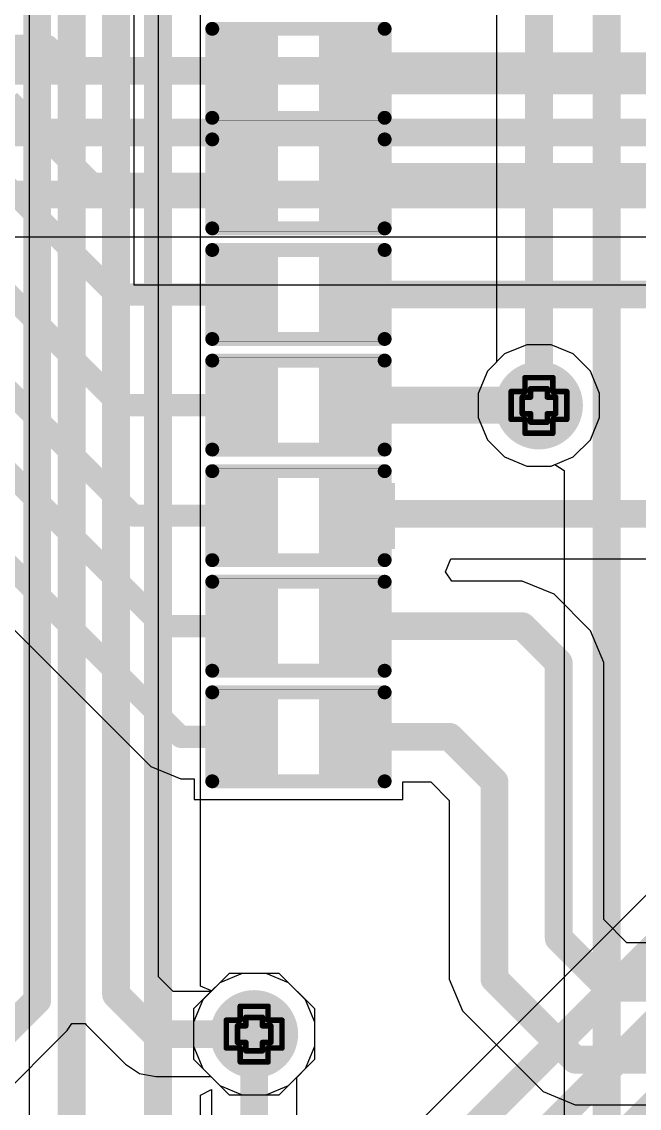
# Model space of a CAD drawing. Header units: inches. Extents: x -4 to 5258, y -4 to 5281.
# Drawn here: x 28.53 to 34.17, y 32.5 to 42.43 of the extents above; entities that cross this region are included whole.
import ezdxf

# ---------------------------------------------------------------- set-up
doc = ezdxf.new("R2010")
doc.units = ezdxf.units.IN
for name, color, linetype in [('Bottom Layer', 5, 'Continuous'), ('Bottom Solder', 6, 'Continuous'), ('Drill Drawing', 1, 'Continuous'), ('Layer 1', 16, 'Continuous'), ('Layer 2', 76, 'Continuous'), ('Top Layer', 1, 'Continuous'), ('Top Overlay', 2, 'Continuous'), ('Top Paste', 8, 'Continuous'), ('Top Solder', 216, 'Continuous'), ('Via Holes', 16, 'Continuous')]:
    doc.layers.add(name, color=color, linetype=linetype)

# ---------------------------------------------------------------- blocks, each defined once
blk = doc.blocks.new('R___0402_112')
at = {"layer": 'Top Layer'}
for points in [[(-0.6985, -0.3175), (-0.6985, 0.3175), (-0.2413, 0.3175), (-0.2413, -0.3175)], [(0.2413, -0.3175), (0.2413, 0.3175), (0.6985, 0.3175), (0.6985, -0.3175)]]:
    blk.add_hatch(color=1, dxfattribs=at).paths.add_polyline_path(points)
at = {"layer": 'Top Paste'}
for points in [[(-0.6985, -0.3175), (-0.6985, 0.3175), (-0.2413, 0.3175), (-0.2413, -0.3175)], [(0.2413, -0.3175), (0.2413, 0.3175), (0.6985, 0.3175), (0.6985, -0.3175)]]:
    blk.add_hatch(color=8, dxfattribs=at).paths.add_polyline_path(points)
at = {"layer": 'Top Solder'}
for points in [[(-0.7535, -0.3725), (-0.7535, 0.3725), (-0.1863, 0.3725), (-0.1863, -0.3725)], [(0.1863, -0.3725), (0.1863, 0.3725), (0.7535, 0.3725), (0.7535, -0.3725)]]:
    blk.add_hatch(color=216, dxfattribs=at).paths.add_polyline_path(points)
at = {"layer": 'Top Overlay'}
for points in [[(-0.7874, -0.4064, 0.127, 0.127, 0), (-0.7874, 0.4064, 0.127, 0.127, 0)], [(-0.7874, 0.4064, 0.127, 0.127, 0), (0.7874, 0.4064, 0.127, 0.127, 0)], [(0.7874, 0.4064, 0.127, 0.127, 0), (0.7874, -0.4064, 0.127, 0.127, 0)], [(-0.7874, -0.4064, 0.127, 0.127, 0), (0.7874, -0.4064, 0.127, 0.127, 0)], [(-0.8128, -0.4318, 0.00323, 0.00323, 0), (0.8128, -0.4318, 0.00323, 0.00323, 0)]]:
    blk.add_lwpolyline(points, format="xyseb", dxfattribs=at)
for points in [[(-0.8191, 0.4064, 0.0635, 0.0635, 1), (-0.7556, 0.4064, 0.0635, 0.0635, 1)], [(-0.8191, 0.4064, 0.0635, 0.0635, 1), (-0.7556, 0.4064, 0.0635, 0.0635, 1)], [(0.7556, 0.4064, 0.0635, 0.0635, 1), (0.8191, 0.4064, 0.0635, 0.0635, 1)], [(0.7556, 0.4064, 0.0635, 0.0635, 1), (0.8191, 0.4064, 0.0635, 0.0635, 1)], [(-0.8191, -0.4064, 0.0635, 0.0635, 1), (-0.7556, -0.4064, 0.0635, 0.0635, 1)], [(-0.8191, -0.4064, 0.0635, 0.0635, 1), (-0.7556, -0.4064, 0.0635, 0.0635, 1)], [(0.7557, -0.4064, 0.0635, 0.0635, 1), (0.8192, -0.4064, 0.0635, 0.0635, 1)], [(0.7557, -0.4064, 0.0635, 0.0635, 1), (0.8192, -0.4064, 0.0635, 0.0635, 1)], [(-0.8136, -0.4318, 0.00161, 0.00161, 1), (-0.812, -0.4318, 0.00161, 0.00161, 1)], [(0.812, -0.4318, 0.00161, 0.00161, 1), (0.8136, -0.4318, 0.00161, 0.00161, 1)]]:
    blk.add_lwpolyline(points, format="xyseb", close=True, dxfattribs=at)
blk = doc.blocks.new('R___0402_113')
at = {"layer": 'Top Layer'}
for points in [[(-0.6985, -0.3175), (-0.6985, 0.3175), (-0.2413, 0.3175), (-0.2413, -0.3175)], [(0.2413, -0.3175), (0.2413, 0.3175), (0.6985, 0.3175), (0.6985, -0.3175)]]:
    blk.add_hatch(color=1, dxfattribs=at).paths.add_polyline_path(points)
at = {"layer": 'Top Paste'}
for points in [[(-0.6985, -0.3175), (-0.6985, 0.3175), (-0.2413, 0.3175), (-0.2413, -0.3175)], [(0.2413, -0.3175), (0.2413, 0.3175), (0.6985, 0.3175), (0.6985, -0.3175)]]:
    blk.add_hatch(color=8, dxfattribs=at).paths.add_polyline_path(points)
at = {"layer": 'Top Solder'}
for points in [[(-0.7535, -0.3725), (-0.7535, 0.3725), (-0.1863, 0.3725), (-0.1863, -0.3725)], [(0.1863, -0.3725), (0.1863, 0.3725), (0.7535, 0.3725), (0.7535, -0.3725)]]:
    blk.add_hatch(color=216, dxfattribs=at).paths.add_polyline_path(points)
at = {"layer": 'Top Overlay'}
for points in [[(-0.7874, -0.4064, 0.127, 0.127, 0), (-0.7874, 0.4064, 0.127, 0.127, 0)], [(-0.7874, 0.4064, 0.127, 0.127, 0), (0.7874, 0.4064, 0.127, 0.127, 0)], [(0.7874, -0.4064, 0.127, 0.127, 0), (0.7874, 0.4064, 0.127, 0.127, 0)], [(-0.7874, -0.4064, 0.127, 0.127, 0), (0.7874, -0.4064, 0.127, 0.127, 0)], [(-0.8128, -0.4318, 0.00323, 0.00323, 0), (0.8128, -0.4318, 0.00323, 0.00323, 0)]]:
    blk.add_lwpolyline(points, format="xyseb", dxfattribs=at)
for points in [[(-0.8191, 0.4064, 0.0635, 0.0635, 1), (-0.7556, 0.4064, 0.0635, 0.0635, 1)], [(-0.8191, 0.4064, 0.0635, 0.0635, 1), (-0.7556, 0.4064, 0.0635, 0.0635, 1)], [(0.7556, 0.4064, 0.0635, 0.0635, 1), (0.8191, 0.4064, 0.0635, 0.0635, 1)], [(0.7556, 0.4064, 0.0635, 0.0635, 1), (0.8191, 0.4064, 0.0635, 0.0635, 1)], [(-0.8192, -0.4064, 0.0635, 0.0635, 1), (-0.7557, -0.4064, 0.0635, 0.0635, 1)], [(-0.8192, -0.4064, 0.0635, 0.0635, 1), (-0.7557, -0.4064, 0.0635, 0.0635, 1)], [(0.7556, -0.4064, 0.0635, 0.0635, 1), (0.8191, -0.4064, 0.0635, 0.0635, 1)], [(0.7556, -0.4064, 0.0635, 0.0635, 1), (0.8191, -0.4064, 0.0635, 0.0635, 1)], [(-0.8136, -0.4318, 0.00161, 0.00161, 1), (-0.812, -0.4318, 0.00161, 0.00161, 1)], [(0.812, -0.4318, 0.00161, 0.00161, 1), (0.8136, -0.4318, 0.00161, 0.00161, 1)]]:
    blk.add_lwpolyline(points, format="xyseb", close=True, dxfattribs=at)
blk = doc.blocks.new('R___0402_114')
at = {"layer": 'Top Layer'}
for points in [[(-0.6985, -0.3175), (-0.6985, 0.3175), (-0.2413, 0.3175), (-0.2413, -0.3175)], [(0.2413, -0.3175), (0.2413, 0.3175), (0.6985, 0.3175), (0.6985, -0.3175)]]:
    blk.add_hatch(color=1, dxfattribs=at).paths.add_polyline_path(points)
at = {"layer": 'Top Paste'}
for points in [[(-0.6985, -0.3175), (-0.6985, 0.3175), (-0.2413, 0.3175), (-0.2413, -0.3175)], [(0.2413, -0.3175), (0.2413, 0.3175), (0.6985, 0.3175), (0.6985, -0.3175)]]:
    blk.add_hatch(color=8, dxfattribs=at).paths.add_polyline_path(points)
at = {"layer": 'Top Solder'}
for points in [[(-0.7535, -0.3725), (-0.7535, 0.3725), (-0.1863, 0.3725), (-0.1863, -0.3725)], [(0.1863, -0.3725), (0.1863, 0.3725), (0.7535, 0.3725), (0.7535, -0.3725)]]:
    blk.add_hatch(color=216, dxfattribs=at).paths.add_polyline_path(points)
at = {"layer": 'Top Overlay'}
for points in [[(-0.7874, 0.4064, 0.127, 0.127, 0), (-0.7874, -0.4064, 0.127, 0.127, 0)], [(-0.7874, 0.4064, 0.127, 0.127, 0), (0.7874, 0.4064, 0.127, 0.127, 0)], [(0.7874, -0.4064, 0.127, 0.127, 0), (0.7874, 0.4064, 0.127, 0.127, 0)], [(-0.7874, -0.4064, 0.127, 0.127, 0), (0.7874, -0.4064, 0.127, 0.127, 0)], [(-0.8128, -0.4318, 0.00323, 0.00323, 0), (0.8128, -0.4318, 0.00323, 0.00323, 0)]]:
    blk.add_lwpolyline(points, format="xyseb", dxfattribs=at)
for points in [[(-0.8192, 0.4064, 0.0635, 0.0635, 1), (-0.7557, 0.4064, 0.0635, 0.0635, 1)], [(-0.8192, 0.4064, 0.0635, 0.0635, 1), (-0.7557, 0.4064, 0.0635, 0.0635, 1)], [(0.7556, 0.4064, 0.0635, 0.0635, 1), (0.8191, 0.4064, 0.0635, 0.0635, 1)], [(0.7556, 0.4064, 0.0635, 0.0635, 1), (0.8191, 0.4064, 0.0635, 0.0635, 1)], [(-0.8191, -0.4064, 0.0635, 0.0635, 1), (-0.7556, -0.4064, 0.0635, 0.0635, 1)], [(-0.8191, -0.4064, 0.0635, 0.0635, 1), (-0.7556, -0.4064, 0.0635, 0.0635, 1)], [(0.7556, -0.4064, 0.0635, 0.0635, 1), (0.8191, -0.4064, 0.0635, 0.0635, 1)], [(0.7556, -0.4064, 0.0635, 0.0635, 1), (0.8191, -0.4064, 0.0635, 0.0635, 1)], [(-0.8136, -0.4318, 0.00161, 0.00161, 1), (-0.812, -0.4318, 0.00161, 0.00161, 1)], [(0.812, -0.4318, 0.00161, 0.00161, 1), (0.8136, -0.4318, 0.00161, 0.00161, 1)]]:
    blk.add_lwpolyline(points, format="xyseb", close=True, dxfattribs=at)
blk = doc.blocks.new('R___0402_122')
at = {"layer": 'Top Layer'}
for points in [[(-0.6985, -0.3175), (-0.6985, 0.3175), (-0.2413, 0.3175), (-0.2413, -0.3175)], [(0.2413, -0.3175), (0.2413, 0.3175), (0.6985, 0.3175), (0.6985, -0.3175)]]:
    blk.add_hatch(color=1, dxfattribs=at).paths.add_polyline_path(points)
at = {"layer": 'Top Paste'}
for points in [[(-0.6985, -0.3175), (-0.6985, 0.3175), (-0.2413, 0.3175), (-0.2413, -0.3175)], [(0.2413, -0.3175), (0.2413, 0.3175), (0.6985, 0.3175), (0.6985, -0.3175)]]:
    blk.add_hatch(color=8, dxfattribs=at).paths.add_polyline_path(points)
at = {"layer": 'Top Solder'}
for points in [[(-0.7535, -0.3725), (-0.7535, 0.3725), (-0.1863, 0.3725), (-0.1863, -0.3725)], [(0.1863, -0.3725), (0.1863, 0.3725), (0.7535, 0.3725), (0.7535, -0.3725)]]:
    blk.add_hatch(color=216, dxfattribs=at).paths.add_polyline_path(points)
at = {"layer": 'Top Overlay'}
for points in [[(-0.7874, 0.4064, 0.127, 0.127, 0), (-0.7874, -0.4064, 0.127, 0.127, 0)], [(0.7874, 0.4064, 0.127, 0.127, 0), (-0.7874, 0.4064, 0.127, 0.127, 0)], [(0.7874, 0.4064, 0.127, 0.127, 0), (0.7874, -0.4064, 0.127, 0.127, 0)], [(0.7874, -0.4064, 0.127, 0.127, 0), (-0.7874, -0.4064, 0.127, 0.127, 0)], [(0.8128, -0.4318, 0.00323, 0.00323, 0), (-0.8128, -0.4318, 0.00323, 0.00323, 0)]]:
    blk.add_lwpolyline(points, format="xyseb", dxfattribs=at)
for points in [[(-0.8191, 0.4064, 0.0635, 0.0635, 1), (-0.7556, 0.4064, 0.0635, 0.0635, 1)], [(-0.8191, 0.4064, 0.0635, 0.0635, 1), (-0.7556, 0.4064, 0.0635, 0.0635, 1)], [(0.7556, 0.4064, 0.0635, 0.0635, 1), (0.8191, 0.4064, 0.0635, 0.0635, 1)], [(0.7556, 0.4064, 0.0635, 0.0635, 1), (0.8191, 0.4064, 0.0635, 0.0635, 1)], [(-0.8191, -0.4064, 0.0635, 0.0635, 1), (-0.7556, -0.4064, 0.0635, 0.0635, 1)], [(-0.8191, -0.4064, 0.0635, 0.0635, 1), (-0.7556, -0.4064, 0.0635, 0.0635, 1)], [(0.7556, -0.4064, 0.0635, 0.0635, 1), (0.8191, -0.4064, 0.0635, 0.0635, 1)], [(0.7556, -0.4064, 0.0635, 0.0635, 1), (0.8191, -0.4064, 0.0635, 0.0635, 1)], [(-0.8136, -0.4318, 0.00161, 0.00161, 1), (-0.812, -0.4318, 0.00161, 0.00161, 1)], [(0.812, -0.4318, 0.00161, 0.00161, 1), (0.8136, -0.4318, 0.00161, 0.00161, 1)]]:
    blk.add_lwpolyline(points, format="xyseb", close=True, dxfattribs=at)
blk = doc.blocks.new('R___0402_124')
at = {"layer": 'Top Layer'}
for points in [[(-0.6985, -0.3175), (-0.6985, 0.3175), (-0.2413, 0.3175), (-0.2413, -0.3175)], [(0.2413, -0.3175), (0.2413, 0.3175), (0.6985, 0.3175), (0.6985, -0.3175)]]:
    blk.add_hatch(color=1, dxfattribs=at).paths.add_polyline_path(points)
at = {"layer": 'Top Paste'}
for points in [[(-0.6985, -0.3175), (-0.6985, 0.3175), (-0.2413, 0.3175), (-0.2413, -0.3175)], [(0.2413, -0.3175), (0.2413, 0.3175), (0.6985, 0.3175), (0.6985, -0.3175)]]:
    blk.add_hatch(color=8, dxfattribs=at).paths.add_polyline_path(points)
at = {"layer": 'Top Solder'}
for points in [[(-0.7535, -0.3725), (-0.7535, 0.3725), (-0.1863, 0.3725), (-0.1863, -0.3725)], [(0.1863, -0.3725), (0.1863, 0.3725), (0.7535, 0.3725), (0.7535, -0.3725)]]:
    blk.add_hatch(color=216, dxfattribs=at).paths.add_polyline_path(points)
at = {"layer": 'Top Overlay'}
for points in [[(0.7874, 0.4064, 0.127, 0.127, 0), (-0.7874, 0.4064, 0.127, 0.127, 0)], [(-0.7874, 0.4064, 0.127, 0.127, 0), (-0.7874, -0.4064, 0.127, 0.127, 0)], [(0.7874, 0.4064, 0.127, 0.127, 0), (0.7874, -0.4064, 0.127, 0.127, 0)], [(0.7874, -0.4064, 0.127, 0.127, 0), (-0.7874, -0.4064, 0.127, 0.127, 0)], [(0.8128, -0.4318, 0.00323, 0.00323, 0), (-0.8128, -0.4318, 0.00323, 0.00323, 0)]]:
    blk.add_lwpolyline(points, format="xyseb", dxfattribs=at)
for points in [[(-0.8191, 0.4064, 0.0635, 0.0635, 1), (-0.7556, 0.4064, 0.0635, 0.0635, 1)], [(-0.8191, 0.4064, 0.0635, 0.0635, 1), (-0.7556, 0.4064, 0.0635, 0.0635, 1)], [(0.7556, 0.4064, 0.0635, 0.0635, 1), (0.8191, 0.4064, 0.0635, 0.0635, 1)], [(0.7556, 0.4064, 0.0635, 0.0635, 1), (0.8191, 0.4064, 0.0635, 0.0635, 1)], [(-0.8191, -0.4064, 0.0635, 0.0635, 1), (-0.7556, -0.4064, 0.0635, 0.0635, 1)], [(-0.8191, -0.4064, 0.0635, 0.0635, 1), (-0.7556, -0.4064, 0.0635, 0.0635, 1)], [(0.7556, -0.4064, 0.0635, 0.0635, 1), (0.8191, -0.4064, 0.0635, 0.0635, 1)], [(0.7556, -0.4064, 0.0635, 0.0635, 1), (0.8191, -0.4064, 0.0635, 0.0635, 1)], [(-0.8136, -0.4318, 0.00161, 0.00161, 1), (-0.812, -0.4318, 0.00161, 0.00161, 1)], [(0.812, -0.4318, 0.00161, 0.00161, 1), (0.8136, -0.4318, 0.00161, 0.00161, 1)]]:
    blk.add_lwpolyline(points, format="xyseb", close=True, dxfattribs=at)
blk = doc.blocks.new('R___0402_126')
at = {"layer": 'Top Layer'}
for points in [[(-0.6985, -0.3175), (-0.6985, 0.3175), (-0.2413, 0.3175), (-0.2413, -0.3175)], [(0.2413, -0.3175), (0.2413, 0.3175), (0.6985, 0.3175), (0.6985, -0.3175)]]:
    blk.add_hatch(color=1, dxfattribs=at).paths.add_polyline_path(points)
at = {"layer": 'Top Paste'}
for points in [[(-0.6985, -0.3175), (-0.6985, 0.3175), (-0.2413, 0.3175), (-0.2413, -0.3175)], [(0.2413, -0.3175), (0.2413, 0.3175), (0.6985, 0.3175), (0.6985, -0.3175)]]:
    blk.add_hatch(color=8, dxfattribs=at).paths.add_polyline_path(points)
at = {"layer": 'Top Solder'}
for points in [[(-0.7535, -0.3725), (-0.7535, 0.3725), (-0.1863, 0.3725), (-0.1863, -0.3725)], [(0.1863, -0.3725), (0.1863, 0.3725), (0.7535, 0.3725), (0.7535, -0.3725)]]:
    blk.add_hatch(color=216, dxfattribs=at).paths.add_polyline_path(points)
at = {"layer": 'Top Overlay'}
for points in [[(-0.7874, 0.4064, 0.127, 0.127, 0), (-0.7874, -0.4064, 0.127, 0.127, 0)], [(0.7874, 0.4064, 0.127, 0.127, 0), (-0.7874, 0.4064, 0.127, 0.127, 0)], [(0.7874, 0.4064, 0.127, 0.127, 0), (0.7874, -0.4064, 0.127, 0.127, 0)], [(0.7874, -0.4064, 0.127, 0.127, 0), (-0.7874, -0.4064, 0.127, 0.127, 0)], [(0.8128, -0.4318, 0.00323, 0.00323, 0), (-0.8128, -0.4318, 0.00323, 0.00323, 0)]]:
    blk.add_lwpolyline(points, format="xyseb", dxfattribs=at)
for points in [[(-0.8191, 0.4064, 0.0635, 0.0635, 1), (-0.7556, 0.4064, 0.0635, 0.0635, 1)], [(-0.8191, 0.4064, 0.0635, 0.0635, 1), (-0.7556, 0.4064, 0.0635, 0.0635, 1)], [(0.7556, 0.4064, 0.0635, 0.0635, 1), (0.8191, 0.4064, 0.0635, 0.0635, 1)], [(0.7556, 0.4064, 0.0635, 0.0635, 1), (0.8191, 0.4064, 0.0635, 0.0635, 1)], [(-0.8191, -0.4064, 0.0635, 0.0635, 1), (-0.7556, -0.4064, 0.0635, 0.0635, 1)], [(-0.8191, -0.4064, 0.0635, 0.0635, 1), (-0.7556, -0.4064, 0.0635, 0.0635, 1)], [(0.7556, -0.4064, 0.0635, 0.0635, 1), (0.8191, -0.4064, 0.0635, 0.0635, 1)], [(0.7556, -0.4064, 0.0635, 0.0635, 1), (0.8191, -0.4064, 0.0635, 0.0635, 1)], [(-0.8136, -0.4318, 0.00161, 0.00161, 1), (-0.812, -0.4318, 0.00161, 0.00161, 1)], [(0.812, -0.4318, 0.00161, 0.00161, 1), (0.8136, -0.4318, 0.00161, 0.00161, 1)]]:
    blk.add_lwpolyline(points, format="xyseb", close=True, dxfattribs=at)
blk = doc.blocks.new('R___0402_128')
at = {"layer": 'Top Layer'}
for points in [[(-0.6985, -0.3175), (-0.6985, 0.3175), (-0.2413, 0.3175), (-0.2413, -0.3175)], [(0.2413, -0.3175), (0.2413, 0.3175), (0.6985, 0.3175), (0.6985, -0.3175)]]:
    blk.add_hatch(color=1, dxfattribs=at).paths.add_polyline_path(points)
at = {"layer": 'Top Paste'}
for points in [[(-0.6985, -0.3175), (-0.6985, 0.3175), (-0.2413, 0.3175), (-0.2413, -0.3175)], [(0.2413, -0.3175), (0.2413, 0.3175), (0.6985, 0.3175), (0.6985, -0.3175)]]:
    blk.add_hatch(color=8, dxfattribs=at).paths.add_polyline_path(points)
at = {"layer": 'Top Solder'}
for points in [[(-0.7535, -0.3725), (-0.7535, 0.3725), (-0.1863, 0.3725), (-0.1863, -0.3725)], [(0.1863, -0.3725), (0.1863, 0.3725), (0.7535, 0.3725), (0.7535, -0.3725)]]:
    blk.add_hatch(color=216, dxfattribs=at).paths.add_polyline_path(points)
at = {"layer": 'Top Overlay'}
for points in [[(-0.7874, 0.4064, 0.127, 0.127, 0), (-0.7874, -0.4064, 0.127, 0.127, 0)], [(0.7874, 0.4064, 0.127, 0.127, 0), (-0.7874, 0.4064, 0.127, 0.127, 0)], [(0.7874, 0.4064, 0.127, 0.127, 0), (0.7874, -0.4064, 0.127, 0.127, 0)], [(0.7874, -0.4064, 0.127, 0.127, 0), (-0.7874, -0.4064, 0.127, 0.127, 0)], [(0.8128, -0.4318, 0.00323, 0.00323, 0), (-0.8128, -0.4318, 0.00323, 0.00323, 0)]]:
    blk.add_lwpolyline(points, format="xyseb", dxfattribs=at)
for points in [[(-0.8191, 0.4064, 0.0635, 0.0635, 1), (-0.7556, 0.4064, 0.0635, 0.0635, 1)], [(-0.8191, 0.4064, 0.0635, 0.0635, 1), (-0.7556, 0.4064, 0.0635, 0.0635, 1)], [(0.7556, 0.4064, 0.0635, 0.0635, 1), (0.8191, 0.4064, 0.0635, 0.0635, 1)], [(0.7556, 0.4064, 0.0635, 0.0635, 1), (0.8191, 0.4064, 0.0635, 0.0635, 1)], [(-0.8191, -0.4064, 0.0635, 0.0635, 1), (-0.7556, -0.4064, 0.0635, 0.0635, 1)], [(-0.8191, -0.4064, 0.0635, 0.0635, 1), (-0.7556, -0.4064, 0.0635, 0.0635, 1)], [(0.7556, -0.4064, 0.0635, 0.0635, 1), (0.8191, -0.4064, 0.0635, 0.0635, 1)], [(0.7556, -0.4064, 0.0635, 0.0635, 1), (0.8191, -0.4064, 0.0635, 0.0635, 1)], [(-0.8136, -0.4318, 0.00161, 0.00161, 1), (-0.812, -0.4318, 0.00161, 0.00161, 1)], [(0.812, -0.4318, 0.00161, 0.00161, 1), (0.8136, -0.4318, 0.00161, 0.00161, 1)]]:
    blk.add_lwpolyline(points, format="xyseb", close=True, dxfattribs=at)

msp = doc.modelspace()

# ---------------------------------------------------------------- hatches: boundary and pattern name
at = {"layer": 'Bottom Layer'}
h = msp.add_hatch(color=5, dxfattribs=at)
edge = h.paths.add_edge_path()
edge.add_arc((33.257, 38.9222), 0.3, 0, 360)
h = msp.add_hatch(color=5, dxfattribs=at)
edge = h.paths.add_edge_path()
edge.add_arc((30.6559, 33.1804), 0.3, 0, 360)
at = {"layer": 'Bottom Solder'}
h = msp.add_hatch(color=6, dxfattribs=at)
edge = h.paths.add_edge_path()
edge.add_arc((33.257, 38.9222), 0.4016, 0, 360)
h = msp.add_hatch(color=6, dxfattribs=at)
edge = h.paths.add_edge_path()
edge.add_arc((30.6559, 33.1804), 0.4016, 0, 360)
at = {"layer": 'Layer 1'}
h = msp.add_hatch(color=16, dxfattribs=at)
edge = h.paths.add_edge_path()
edge.add_arc((33.257, 38.9222), 0.3, 0, 360)
h = msp.add_hatch(color=16, dxfattribs=at)
edge = h.paths.add_edge_path()
edge.add_arc((30.6559, 33.1804), 0.3, 0, 360)
at = {"layer": 'Layer 2'}
h = msp.add_hatch(color=76, dxfattribs=at)
edge = h.paths.add_edge_path()
edge.add_arc((33.257, 38.9222), 0.3, 0, 360)
h = msp.add_hatch(color=76, dxfattribs=at)
edge = h.paths.add_edge_path()
edge.add_arc((30.6559, 33.1804), 0.3, 0, 360)
at = {"layer": 'Top Layer'}
h = msp.add_hatch(color=1, dxfattribs=at)
edge = h.paths.add_edge_path()
edge.add_arc((33.257, 38.9222), 0.3, 0, 360)
msp.add_hatch(color=1, dxfattribs=at).paths.add_polyline_path([(31.4168, 38.213), (31.4168, 37.6109), (31.9416, 37.6109), (31.9416, 38.213)])
h = msp.add_hatch(color=1, dxfattribs=at)
edge = h.paths.add_edge_path()
edge.add_arc((30.6559, 33.1804), 0.3, 0, 360)
at = {"layer": 'Top Solder'}
h = msp.add_hatch(color=216, dxfattribs=at)
edge = h.paths.add_edge_path()
edge.add_arc((33.257, 38.9222), 0.4016, 0, 360)
h = msp.add_hatch(color=216, dxfattribs=at)
edge = h.paths.add_edge_path()
edge.add_arc((30.6559, 33.1804), 0.4016, 0, 360)
at = {"layer": 'Via Holes'}
h = msp.add_hatch(color=7, dxfattribs=at)
edge = h.paths.add_edge_path()
edge.add_arc((33.257, 38.9222), 0.15, 0, 360)
h = msp.add_hatch(color=7, dxfattribs=at)
edge = h.paths.add_edge_path()
edge.add_arc((30.6559, 33.1804), 0.15, 0, 360)

# ---------------------------------------------------------------- linework, layer by layer
at = {"layer": 'Bottom Layer'}
for p, q in [((28.6013, 45.3357), (28.6013, 23.9119)), ((30.1656, 33.6173), (30.1656, 44.3185)), ((32.8685, 43.4211), (32.8685, 39.3172)), ((32.8685, 39.3172), (32.7873, 39.236)), ((32.7873, 39.236), (32.703, 39.0324)), ((32.703, 39.0324), (32.703, 38.812)), ((32.703, 38.812), (32.7873, 38.6084)), ((32.7873, 38.6084), (32.9432, 38.4526)), ((32.9432, 38.4526), (33.1468, 38.3682)), ((33.1468, 38.3682), (33.3672, 38.3682)), ((33.3672, 38.3682), (33.4033, 38.3832)), ((33.4033, 38.3832), (33.4877, 38.3267)), ((33.4877, 38.3267), (33.4877, 26.7099)), ((30.3421, 33.6501), (30.2672, 33.5753)), ((30.5457, 33.7344), (30.3421, 33.6501)), ((30.7661, 33.7344), (30.5457, 33.7344)), ((30.9697, 33.6501), (30.7661, 33.7344)), ((31.1256, 33.4943), (30.9697, 33.6501)), ((30.2672, 33.5753), (30.1656, 33.6173)), ((31.2099, 33.2906), (31.1256, 33.4943)), ((31.2099, 33.0703), (31.2099, 33.2906)), ((31.1256, 32.8666), (31.2099, 33.0703)), ((31.0444, 32.7854), (31.1256, 32.8666)), ((31.0444, 26.2538), (31.0444, 32.7854)), ((30.1656, 32.6216), (30.2672, 32.6759)), ((30.2672, 32.6759), (30.2674, 32.6757)), ((30.2674, 32.6757), (30.2674, 26.0929)), ((30.1656, 22.7865), (30.1656, 32.6216))]:
    msp.add_line(p, q, dxfattribs=at)
for points in [[(33.8762, 26.7099, 0.254, 0.254, 0), (33.8762, 50.7668, 0.254, 0.254, 0)], [(33.257, 38.9222, 0.254, 0.254, 0), (33.257, 50.4461, 0.254, 0.254, 0)], [(28.9898, 23.751, 0.254, 0.254, 0), (28.9898, 45.3357, 0.254, 0.254, 0)], [(29.7772, 22.7865, 0.254, 0.254, 0), (29.7772, 44.4794, 0.254, 0.254, 0)], [(30.6559, 26.0929, 0.254, 0.254, 0), (30.6559, 33.1804, 0.254, 0.254, 0)]]:
    msp.add_lwpolyline(points, format="xyseb", dxfattribs=at)
for points in [[(33.1935, 38.9222, 0.127, 0.127, 1), (33.3205, 38.9222, 0.127, 0.127, 1)], [(30.5924, 33.1804, 0.127, 0.127, 1), (30.7194, 33.1804, 0.127, 0.127, 1)]]:
    msp.add_lwpolyline(points, format="xyseb", close=True, dxfattribs=at)
at = {"layer": 'Drill Drawing'}
for points in [[(33.13, 39.0492, 0.0508, 0.0508, 0), (33.13, 39.1762, 0.0508, 0.0508, 0)], [(33.13, 39.1762, 0.0508, 0.0508, 0), (33.384, 39.1762, 0.0508, 0.0508, 0)], [(33.384, 39.0492, 0.0508, 0.0508, 0), (33.384, 39.1762, 0.0508, 0.0508, 0)], [(33.1808, 38.9984, 0.0508, 0.0508, 0), (33.1808, 39.0746, 0.0508, 0.0508, 0)], [(33.1808, 39.0746, 0.0508, 0.0508, 0), (33.3332, 39.0746, 0.0508, 0.0508, 0)], [(33.3332, 38.9984, 0.0508, 0.0508, 0), (33.3332, 39.0746, 0.0508, 0.0508, 0)], [(33.003, 38.7952, 0.0508, 0.0508, 0), (33.003, 39.0492, 0.0508, 0.0508, 0)], [(33.003, 39.0492, 0.0508, 0.0508, 0), (33.13, 39.0492, 0.0508, 0.0508, 0)], [(33.1046, 38.846, 0.0508, 0.0508, 0), (33.1046, 38.9984, 0.0508, 0.0508, 0)], [(33.1046, 38.9984, 0.0508, 0.0508, 0), (33.1808, 38.9984, 0.0508, 0.0508, 0)], [(33.3332, 38.9984, 0.0508, 0.0508, 0), (33.4094, 38.9984, 0.0508, 0.0508, 0)], [(33.384, 39.0492, 0.0508, 0.0508, 0), (33.511, 39.0492, 0.0508, 0.0508, 0)], [(33.4094, 38.846, 0.0508, 0.0508, 0), (33.4094, 38.9984, 0.0508, 0.0508, 0)], [(33.511, 38.7952, 0.0508, 0.0508, 0), (33.511, 39.0492, 0.0508, 0.0508, 0)], [(33.003, 38.7952, 0.0508, 0.0508, 0), (33.13, 38.7952, 0.0508, 0.0508, 0)], [(33.1046, 38.846, 0.0508, 0.0508, 0), (33.1808, 38.846, 0.0508, 0.0508, 0)], [(33.13, 38.6682, 0.0508, 0.0508, 0), (33.13, 38.7952, 0.0508, 0.0508, 0)], [(33.1808, 38.7698, 0.0508, 0.0508, 0), (33.1808, 38.846, 0.0508, 0.0508, 0)], [(33.3332, 38.846, 0.0508, 0.0508, 0), (33.4094, 38.846, 0.0508, 0.0508, 0)], [(33.3332, 38.7698, 0.0508, 0.0508, 0), (33.3332, 38.846, 0.0508, 0.0508, 0)], [(33.384, 38.7952, 0.0508, 0.0508, 0), (33.511, 38.7952, 0.0508, 0.0508, 0)], [(33.384, 38.6682, 0.0508, 0.0508, 0), (33.384, 38.7952, 0.0508, 0.0508, 0)], [(33.1808, 38.7698, 0.0508, 0.0508, 0), (33.3332, 38.7698, 0.0508, 0.0508, 0)], [(33.13, 38.6682, 0.0508, 0.0508, 0), (33.384, 38.6682, 0.0508, 0.0508, 0)], [(30.5289, 33.3074, 0.0508, 0.0508, 0), (30.5289, 33.4344, 0.0508, 0.0508, 0)], [(30.5289, 33.4344, 0.0508, 0.0508, 0), (30.7829, 33.4344, 0.0508, 0.0508, 0)], [(30.7829, 33.3074, 0.0508, 0.0508, 0), (30.7829, 33.4344, 0.0508, 0.0508, 0)], [(30.5797, 33.2566, 0.0508, 0.0508, 0), (30.5797, 33.3328, 0.0508, 0.0508, 0)], [(30.5797, 33.3328, 0.0508, 0.0508, 0), (30.7321, 33.3328, 0.0508, 0.0508, 0)], [(30.7321, 33.2566, 0.0508, 0.0508, 0), (30.7321, 33.3328, 0.0508, 0.0508, 0)], [(30.4019, 33.0534, 0.0508, 0.0508, 0), (30.4019, 33.3074, 0.0508, 0.0508, 0)], [(30.4019, 33.3074, 0.0508, 0.0508, 0), (30.5289, 33.3074, 0.0508, 0.0508, 0)], [(30.5035, 33.1042, 0.0508, 0.0508, 0), (30.5035, 33.2566, 0.0508, 0.0508, 0)], [(30.5035, 33.2566, 0.0508, 0.0508, 0), (30.5797, 33.2566, 0.0508, 0.0508, 0)], [(30.7321, 33.2566, 0.0508, 0.0508, 0), (30.8083, 33.2566, 0.0508, 0.0508, 0)], [(30.7829, 33.3074, 0.0508, 0.0508, 0), (30.9099, 33.3074, 0.0508, 0.0508, 0)], [(30.8083, 33.1042, 0.0508, 0.0508, 0), (30.8083, 33.2566, 0.0508, 0.0508, 0)], [(30.9099, 33.0534, 0.0508, 0.0508, 0), (30.9099, 33.3074, 0.0508, 0.0508, 0)], [(30.4019, 33.0534, 0.0508, 0.0508, 0), (30.5289, 33.0534, 0.0508, 0.0508, 0)], [(30.5035, 33.1042, 0.0508, 0.0508, 0), (30.5797, 33.1042, 0.0508, 0.0508, 0)], [(30.5289, 32.9264, 0.0508, 0.0508, 0), (30.5289, 33.0534, 0.0508, 0.0508, 0)], [(30.5797, 33.028, 0.0508, 0.0508, 0), (30.5797, 33.1042, 0.0508, 0.0508, 0)], [(30.5797, 33.028, 0.0508, 0.0508, 0), (30.7321, 33.028, 0.0508, 0.0508, 0)], [(30.7321, 33.1042, 0.0508, 0.0508, 0), (30.8083, 33.1042, 0.0508, 0.0508, 0)], [(30.7321, 33.028, 0.0508, 0.0508, 0), (30.7321, 33.1042, 0.0508, 0.0508, 0)], [(30.7829, 33.0534, 0.0508, 0.0508, 0), (30.9099, 33.0534, 0.0508, 0.0508, 0)], [(30.7829, 32.9264, 0.0508, 0.0508, 0), (30.7829, 33.0534, 0.0508, 0.0508, 0)], [(30.5289, 32.9264, 0.0508, 0.0508, 0), (30.7829, 32.9264, 0.0508, 0.0508, 0)]]:
    msp.add_lwpolyline(points, format="xyseb", dxfattribs=at)
for points in [[(33.1173, 39.1762, 0.0254, 0.0254, 1), (33.1427, 39.1762, 0.0254, 0.0254, 1)], [(33.1173, 39.1762, 0.0254, 0.0254, 1), (33.1427, 39.1762, 0.0254, 0.0254, 1)], [(33.3713, 39.1762, 0.0254, 0.0254, 1), (33.3967, 39.1762, 0.0254, 0.0254, 1)], [(33.3713, 39.1762, 0.0254, 0.0254, 1), (33.3967, 39.1762, 0.0254, 0.0254, 1)], [(33.1681, 39.0746, 0.0254, 0.0254, 1), (33.1935, 39.0746, 0.0254, 0.0254, 1)], [(33.1681, 39.0746, 0.0254, 0.0254, 1), (33.1935, 39.0746, 0.0254, 0.0254, 1)], [(33.3205, 39.0746, 0.0254, 0.0254, 1), (33.3459, 39.0746, 0.0254, 0.0254, 1)], [(33.3205, 39.0746, 0.0254, 0.0254, 1), (33.3459, 39.0746, 0.0254, 0.0254, 1)], [(32.9903, 39.0492, 0.0254, 0.0254, 1), (33.0157, 39.0492, 0.0254, 0.0254, 1)], [(32.9903, 39.0492, 0.0254, 0.0254, 1), (33.0157, 39.0492, 0.0254, 0.0254, 1)], [(33.0919, 38.9984, 0.0254, 0.0254, 1), (33.1173, 38.9984, 0.0254, 0.0254, 1)], [(33.0919, 38.9984, 0.0254, 0.0254, 1), (33.1173, 38.9984, 0.0254, 0.0254, 1)], [(33.1173, 39.0492, 0.0254, 0.0254, 1), (33.1427, 39.0492, 0.0254, 0.0254, 1)], [(33.1173, 39.0492, 0.0254, 0.0254, 1), (33.1427, 39.0492, 0.0254, 0.0254, 1)], [(33.1681, 38.9984, 0.0254, 0.0254, 1), (33.1935, 38.9984, 0.0254, 0.0254, 1)], [(33.1681, 38.9984, 0.0254, 0.0254, 1), (33.1935, 38.9984, 0.0254, 0.0254, 1)], [(33.3205, 38.9984, 0.0254, 0.0254, 1), (33.3459, 38.9984, 0.0254, 0.0254, 1)], [(33.3205, 38.9984, 0.0254, 0.0254, 1), (33.3459, 38.9984, 0.0254, 0.0254, 1)], [(33.3713, 39.0492, 0.0254, 0.0254, 1), (33.3967, 39.0492, 0.0254, 0.0254, 1)], [(33.3713, 39.0492, 0.0254, 0.0254, 1), (33.3967, 39.0492, 0.0254, 0.0254, 1)], [(33.3967, 38.9984, 0.0254, 0.0254, 1), (33.4221, 38.9984, 0.0254, 0.0254, 1)], [(33.3967, 38.9984, 0.0254, 0.0254, 1), (33.4221, 38.9984, 0.0254, 0.0254, 1)], [(33.4983, 39.0492, 0.0254, 0.0254, 1), (33.5237, 39.0492, 0.0254, 0.0254, 1)], [(33.4983, 39.0492, 0.0254, 0.0254, 1), (33.5237, 39.0492, 0.0254, 0.0254, 1)], [(32.9903, 38.7952, 0.0254, 0.0254, 1), (33.0157, 38.7952, 0.0254, 0.0254, 1)], [(32.9903, 38.7952, 0.0254, 0.0254, 1), (33.0157, 38.7952, 0.0254, 0.0254, 1)], [(33.0919, 38.846, 0.0254, 0.0254, 1), (33.1173, 38.846, 0.0254, 0.0254, 1)], [(33.0919, 38.846, 0.0254, 0.0254, 1), (33.1173, 38.846, 0.0254, 0.0254, 1)], [(33.1173, 38.7952, 0.0254, 0.0254, 1), (33.1427, 38.7952, 0.0254, 0.0254, 1)], [(33.1173, 38.7952, 0.0254, 0.0254, 1), (33.1427, 38.7952, 0.0254, 0.0254, 1)], [(33.1681, 38.846, 0.0254, 0.0254, 1), (33.1935, 38.846, 0.0254, 0.0254, 1)], [(33.1681, 38.846, 0.0254, 0.0254, 1), (33.1935, 38.846, 0.0254, 0.0254, 1)], [(33.3205, 38.846, 0.0254, 0.0254, 1), (33.3459, 38.846, 0.0254, 0.0254, 1)], [(33.3205, 38.846, 0.0254, 0.0254, 1), (33.3459, 38.846, 0.0254, 0.0254, 1)], [(33.3713, 38.7952, 0.0254, 0.0254, 1), (33.3967, 38.7952, 0.0254, 0.0254, 1)], [(33.3713, 38.7952, 0.0254, 0.0254, 1), (33.3967, 38.7952, 0.0254, 0.0254, 1)], [(33.3967, 38.846, 0.0254, 0.0254, 1), (33.4221, 38.846, 0.0254, 0.0254, 1)], [(33.3967, 38.846, 0.0254, 0.0254, 1), (33.4221, 38.846, 0.0254, 0.0254, 1)], [(33.4983, 38.7952, 0.0254, 0.0254, 1), (33.5237, 38.7952, 0.0254, 0.0254, 1)], [(33.4983, 38.7952, 0.0254, 0.0254, 1), (33.5237, 38.7952, 0.0254, 0.0254, 1)], [(33.1681, 38.7698, 0.0254, 0.0254, 1), (33.1935, 38.7698, 0.0254, 0.0254, 1)], [(33.1681, 38.7698, 0.0254, 0.0254, 1), (33.1935, 38.7698, 0.0254, 0.0254, 1)], [(33.3205, 38.7698, 0.0254, 0.0254, 1), (33.3459, 38.7698, 0.0254, 0.0254, 1)], [(33.3205, 38.7698, 0.0254, 0.0254, 1), (33.3459, 38.7698, 0.0254, 0.0254, 1)], [(33.1173, 38.6682, 0.0254, 0.0254, 1), (33.1427, 38.6682, 0.0254, 0.0254, 1)], [(33.1173, 38.6682, 0.0254, 0.0254, 1), (33.1427, 38.6682, 0.0254, 0.0254, 1)], [(33.3713, 38.6682, 0.0254, 0.0254, 1), (33.3967, 38.6682, 0.0254, 0.0254, 1)], [(33.3713, 38.6682, 0.0254, 0.0254, 1), (33.3967, 38.6682, 0.0254, 0.0254, 1)], [(30.5162, 33.4344, 0.0254, 0.0254, 1), (30.5416, 33.4344, 0.0254, 0.0254, 1)], [(30.5162, 33.4344, 0.0254, 0.0254, 1), (30.5416, 33.4344, 0.0254, 0.0254, 1)], [(30.7702, 33.4344, 0.0254, 0.0254, 1), (30.7956, 33.4344, 0.0254, 0.0254, 1)], [(30.7702, 33.4344, 0.0254, 0.0254, 1), (30.7956, 33.4344, 0.0254, 0.0254, 1)], [(30.567, 33.3328, 0.0254, 0.0254, 1), (30.5924, 33.3328, 0.0254, 0.0254, 1)], [(30.567, 33.3328, 0.0254, 0.0254, 1), (30.5924, 33.3328, 0.0254, 0.0254, 1)], [(30.7194, 33.3328, 0.0254, 0.0254, 1), (30.7448, 33.3328, 0.0254, 0.0254, 1)], [(30.7194, 33.3328, 0.0254, 0.0254, 1), (30.7448, 33.3328, 0.0254, 0.0254, 1)], [(30.3892, 33.3074, 0.0254, 0.0254, 1), (30.4146, 33.3074, 0.0254, 0.0254, 1)], [(30.3892, 33.3074, 0.0254, 0.0254, 1), (30.4146, 33.3074, 0.0254, 0.0254, 1)], [(30.4908, 33.2566, 0.0254, 0.0254, 1), (30.5162, 33.2566, 0.0254, 0.0254, 1)], [(30.4908, 33.2566, 0.0254, 0.0254, 1), (30.5162, 33.2566, 0.0254, 0.0254, 1)], [(30.5162, 33.3074, 0.0254, 0.0254, 1), (30.5416, 33.3074, 0.0254, 0.0254, 1)], [(30.5162, 33.3074, 0.0254, 0.0254, 1), (30.5416, 33.3074, 0.0254, 0.0254, 1)], [(30.567, 33.2566, 0.0254, 0.0254, 1), (30.5924, 33.2566, 0.0254, 0.0254, 1)], [(30.567, 33.2566, 0.0254, 0.0254, 1), (30.5924, 33.2566, 0.0254, 0.0254, 1)], [(30.7194, 33.2566, 0.0254, 0.0254, 1), (30.7448, 33.2566, 0.0254, 0.0254, 1)], [(30.7194, 33.2566, 0.0254, 0.0254, 1), (30.7448, 33.2566, 0.0254, 0.0254, 1)], [(30.7702, 33.3074, 0.0254, 0.0254, 1), (30.7956, 33.3074, 0.0254, 0.0254, 1)], [(30.7702, 33.3074, 0.0254, 0.0254, 1), (30.7956, 33.3074, 0.0254, 0.0254, 1)], [(30.7956, 33.2566, 0.0254, 0.0254, 1), (30.821, 33.2566, 0.0254, 0.0254, 1)], [(30.7956, 33.2566, 0.0254, 0.0254, 1), (30.821, 33.2566, 0.0254, 0.0254, 1)], [(30.8972, 33.3074, 0.0254, 0.0254, 1), (30.9226, 33.3074, 0.0254, 0.0254, 1)], [(30.8972, 33.3074, 0.0254, 0.0254, 1), (30.9226, 33.3074, 0.0254, 0.0254, 1)], [(30.3892, 33.0534, 0.0254, 0.0254, 1), (30.4146, 33.0534, 0.0254, 0.0254, 1)], [(30.3892, 33.0534, 0.0254, 0.0254, 1), (30.4146, 33.0534, 0.0254, 0.0254, 1)], [(30.4908, 33.1042, 0.0254, 0.0254, 1), (30.5162, 33.1042, 0.0254, 0.0254, 1)], [(30.4908, 33.1042, 0.0254, 0.0254, 1), (30.5162, 33.1042, 0.0254, 0.0254, 1)], [(30.5162, 33.0534, 0.0254, 0.0254, 1), (30.5416, 33.0534, 0.0254, 0.0254, 1)], [(30.5162, 33.0534, 0.0254, 0.0254, 1), (30.5416, 33.0534, 0.0254, 0.0254, 1)], [(30.567, 33.1042, 0.0254, 0.0254, 1), (30.5924, 33.1042, 0.0254, 0.0254, 1)], [(30.567, 33.1042, 0.0254, 0.0254, 1), (30.5924, 33.1042, 0.0254, 0.0254, 1)], [(30.567, 33.028, 0.0254, 0.0254, 1), (30.5924, 33.028, 0.0254, 0.0254, 1)], [(30.567, 33.028, 0.0254, 0.0254, 1), (30.5924, 33.028, 0.0254, 0.0254, 1)], [(30.7194, 33.1042, 0.0254, 0.0254, 1), (30.7448, 33.1042, 0.0254, 0.0254, 1)], [(30.7194, 33.1042, 0.0254, 0.0254, 1), (30.7448, 33.1042, 0.0254, 0.0254, 1)], [(30.7194, 33.028, 0.0254, 0.0254, 1), (30.7448, 33.028, 0.0254, 0.0254, 1)], [(30.7194, 33.028, 0.0254, 0.0254, 1), (30.7448, 33.028, 0.0254, 0.0254, 1)], [(30.7702, 33.0534, 0.0254, 0.0254, 1), (30.7956, 33.0534, 0.0254, 0.0254, 1)], [(30.7702, 33.0534, 0.0254, 0.0254, 1), (30.7956, 33.0534, 0.0254, 0.0254, 1)], [(30.7956, 33.1042, 0.0254, 0.0254, 1), (30.821, 33.1042, 0.0254, 0.0254, 1)], [(30.7956, 33.1042, 0.0254, 0.0254, 1), (30.821, 33.1042, 0.0254, 0.0254, 1)], [(30.8972, 33.0534, 0.0254, 0.0254, 1), (30.9226, 33.0534, 0.0254, 0.0254, 1)], [(30.8972, 33.0534, 0.0254, 0.0254, 1), (30.9226, 33.0534, 0.0254, 0.0254, 1)], [(30.5162, 32.9264, 0.0254, 0.0254, 1), (30.5416, 32.9264, 0.0254, 0.0254, 1)], [(30.5162, 32.9264, 0.0254, 0.0254, 1), (30.5416, 32.9264, 0.0254, 0.0254, 1)], [(30.7702, 32.9264, 0.0254, 0.0254, 1), (30.7956, 32.9264, 0.0254, 0.0254, 1)], [(30.7702, 32.9264, 0.0254, 0.0254, 1), (30.7956, 32.9264, 0.0254, 0.0254, 1)]]:
    msp.add_lwpolyline(points, format="xyseb", close=True, dxfattribs=at)
at = {"layer": 'Layer 1'}
for p, q in [((22.0469, 40.4611), (35.5539, 40.4611)), ((33.1468, 39.4762), (32.9432, 39.3919)), ((33.3672, 39.4762), (33.1468, 39.4762)), ((33.5708, 39.3919), (33.3672, 39.4762)), ((32.9432, 39.3919), (32.7873, 39.236)), ((33.7266, 39.236), (33.5708, 39.3919)), ((32.7873, 39.236), (32.703, 39.0324)), ((33.811, 39.0324), (33.7266, 39.236)), ((32.703, 39.0324), (32.703, 38.812)), ((33.811, 38.812), (33.811, 39.0324)), ((32.703, 38.812), (32.7873, 38.6084)), ((33.7266, 38.6084), (33.811, 38.812)), ((32.7873, 38.6084), (32.9432, 38.4526)), ((33.5708, 38.4526), (33.7266, 38.6084)), ((32.9432, 38.4526), (33.1468, 38.3682)), ((33.3672, 38.3682), (33.5708, 38.4526)), ((33.1468, 38.3682), (33.3672, 38.3682)), ((30.3421, 33.6501), (30.1862, 33.4943)), ((30.5457, 33.7344), (30.3421, 33.6501)), ((30.7661, 33.7344), (30.5457, 33.7344)), ((30.9697, 33.6501), (30.7661, 33.7344)), ((31.1256, 33.4943), (30.9697, 33.6501)), ((30.1862, 33.4943), (30.1019, 33.2906)), ((31.2099, 33.2906), (31.1256, 33.4943)), ((30.1019, 33.2906), (30.1019, 33.0703)), ((31.2099, 33.0703), (31.2099, 33.2906)), ((30.1019, 33.0703), (30.1862, 32.8666)), ((31.1256, 32.8666), (31.2099, 33.0703)), ((30.1862, 32.8666), (30.3421, 32.7108)), ((30.9697, 32.7108), (31.1256, 32.8666)), ((30.3421, 32.7108), (30.5457, 32.6264)), ((30.7661, 32.6264), (30.9697, 32.7108)), ((30.5457, 32.6264), (30.7661, 32.6264))]:
    msp.add_line(p, q, dxfattribs=at)
for points in [[(21.2708, 41.9784, 0.254, 0.254, 0), (34.9951, 41.9784, 0.254, 0.254, 0)], [(21.5924, 41.4147, 0.254, 0.254, 0), (35.2729, 41.4147, 0.254, 0.254, 0)], [(21.886, 40.8495, 0.254, 0.254, 0), (35.5539, 40.8495, 0.254, 0.254, 0)]]:
    msp.add_lwpolyline(points, format="xyseb", dxfattribs=at)
at = {"layer": 'Layer 2'}
for p, q in [((29.783, 33.7035), (29.783, 44.0329)), ((33.1468, 39.4762), (32.9432, 39.3919)), ((33.3672, 39.4762), (33.1468, 39.4762)), ((33.5708, 39.3919), (33.3672, 39.4762)), ((32.9432, 39.3919), (32.7873, 39.236)), ((33.7266, 39.236), (33.5708, 39.3919)), ((32.7873, 39.236), (32.703, 39.0324)), ((33.811, 39.0324), (33.7266, 39.236)), ((32.703, 39.0324), (32.703, 38.812)), ((33.811, 38.812), (33.811, 39.0324)), ((32.703, 38.812), (32.7873, 38.6084)), ((33.7266, 38.6084), (33.811, 38.812)), ((32.7873, 38.6084), (32.9432, 38.4526)), ((33.5708, 38.4526), (33.7266, 38.6084)), ((32.9432, 38.4526), (33.1468, 38.3682)), ((33.3672, 38.3682), (33.5708, 38.4526)), ((33.1468, 38.3682), (33.3672, 38.3682)), ((34.9419, 35.1562), (30.4973, 30.7116)), ((29.9177, 33.5689), (29.783, 33.7035)), ((30.3421, 33.6501), (30.2609, 33.5689)), ((30.5457, 33.7344), (30.3421, 33.6501)), ((30.7661, 33.7344), (30.5457, 33.7344)), ((30.9697, 33.6501), (30.7661, 33.7344)), ((31.1256, 33.4943), (30.9697, 33.6501)), ((30.2609, 33.5689), (29.9177, 33.5689)), ((31.2099, 33.2906), (31.1256, 33.4943)), ((28.9492, 33.2137), (28.9916, 33.2771)), ((28.9916, 33.2771), (29.1138, 33.2771)), ((29.1138, 33.2771), (29.1199, 33.2679)), ((29.1199, 33.2679), (29.4821, 32.9058)), ((31.2099, 33.0703), (31.2099, 33.2906)), ((28.2547, 32.5191), (28.9492, 33.2137)), ((31.1256, 32.8666), (31.2099, 33.0703)), ((29.4821, 32.9058), (29.6081, 32.8216)), ((30.9697, 32.7108), (31.1256, 32.8666)), ((29.6081, 32.8216), (29.7567, 32.792)), ((29.7567, 32.792), (30.2609, 32.792)), ((30.2609, 32.792), (30.3421, 32.7108)), ((30.3421, 32.7108), (30.5457, 32.6264)), ((30.7661, 32.6264), (30.9697, 32.7108)), ((30.5457, 32.6264), (30.7661, 32.6264))]:
    msp.add_line(p, q, dxfattribs=at)
for points in [[(29.3946, 33.5426, 0.254, 0.254, 0), (29.3946, 66.2212, 0.254, 0.254, 0)], [(28.6746, 33.4884, 0.254, 0.254, 0), (28.6746, 63.2731, 0.254, 0.254, 0)], [(30.6582, 30.3232, 0.254, 0.254, 0), (45.1664, 44.8314, 0.254, 0.254, 0)], [(30.6559, 29.6308, 0.254, 0.254, 0), (45.3273, 44.3022, 0.254, 0.254, 0)], [(30.7295, 28.964, 0.254, 0.254, 0), (45.5696, 43.8041, 0.254, 0.254, 0)], [(29.3946, 33.5426, 0.254, 0.254, 0), (29.7567, 33.1804, 0.254, 0.254, 0)], [(27.98, 32.7938, 0.254, 0.254, 0), (28.6746, 33.4884, 0.254, 0.254, 0)], [(29.7567, 33.1804, 0.254, 0.254, 0), (30.6559, 33.1804, 0.254, 0.254, 0)]]:
    msp.add_lwpolyline(points, format="xyseb", dxfattribs=at)
for points in [[(29.3311, 33.5426, 0.127, 0.127, 1), (29.4581, 33.5426, 0.127, 0.127, 1)], [(29.3311, 33.5426, 0.127, 0.127, 1), (29.4581, 33.5426, 0.127, 0.127, 1)], [(28.6111, 33.4884, 0.127, 0.127, 1), (28.7381, 33.4884, 0.127, 0.127, 1)], [(28.6111, 33.4884, 0.127, 0.127, 1), (28.7381, 33.4884, 0.127, 0.127, 1)], [(29.6932, 33.1804, 0.127, 0.127, 1), (29.8202, 33.1804, 0.127, 0.127, 1)], [(29.6932, 33.1804, 0.127, 0.127, 1), (29.8202, 33.1804, 0.127, 0.127, 1)], [(30.5924, 33.1804, 0.127, 0.127, 1), (30.7194, 33.1804, 0.127, 0.127, 1)]]:
    msp.add_lwpolyline(points, format="xyseb", close=True, dxfattribs=at)
at = {"layer": 'Top Layer'}
for p, q in [((29.557, 49.1002), (29.5569, 40.0225)), ((29.5569, 40.0225), (40.806, 40.0225)), ((27.5872, 37.7489), (29.7128, 35.6233)), ((32.4051, 37.4024), (32.4538, 37.52)), ((32.4538, 37.52), (37.2336, 37.52)), ((32.4616, 37.3179), (32.4051, 37.4024)), ((33.105, 37.3179), (32.4616, 37.3179)), ((33.3966, 37.1971), (33.105, 37.3179)), ((33.7292, 36.8645), (33.3966, 37.1971)), ((33.85, 36.5729), (33.7292, 36.8645)), ((33.85, 34.226), (33.85, 36.5729)), ((29.7128, 35.6233), (29.9849, 35.5106)), ((29.9849, 35.5106), (30.1081, 35.5106)), ((30.1081, 35.5106), (30.1081, 35.324)), ((32.0131, 35.324), (32.0131, 35.4831)), ((32.0131, 35.4831), (32.2696, 35.4831)), ((32.2696, 35.4831), (32.4382, 35.3146)), ((30.1081, 35.324), (32.0131, 35.324)), ((32.4382, 35.3146), (32.4382, 33.6831)), ((34.0608, 34.0152), (33.85, 34.226)), ((38.7099, 34.0152), (34.0608, 34.0152)), ((30.4264, 33.7344), (30.1019, 33.4099)), ((30.8854, 33.7344), (30.4264, 33.7344)), ((31.2099, 33.4099), (30.8854, 33.7344)), ((32.4382, 33.6831), (32.559, 33.3915)), ((30.1019, 33.4099), (30.1019, 32.951)), ((31.2099, 32.951), (31.2099, 33.4099)), ((32.559, 33.3915), (33.2957, 32.6548)), ((30.1019, 32.951), (30.4264, 32.6264)), ((30.8854, 32.6264), (31.2099, 32.951)), ((33.2957, 32.6548), (33.5873, 32.534)), ((30.4264, 32.6264), (30.8854, 32.6264)), ((33.5873, 32.534), (39.4586, 32.534))]:
    msp.add_line(p, q, dxfattribs=at)
for points in [[(25.491, 42.2054, 0.2032, 0.2032, 0), (28.7673, 42.2054, 0.2032, 0.2032, 0)], [(28.7673, 42.2054, 0.2032, 0.2032, 0), (29.0172, 41.9555, 0.2032, 0.2032, 0)], [(31.5305, 41.9555, 0.381, 0.381, 0), (38.1413, 41.9555, 0.381, 0.381, 0)], [(29.0172, 41.9555, 0.2032, 0.2032, 0), (30.5907, 41.9555, 0.2032, 0.2032, 0)], [(28.4173, 41.7054, 0.2032, 0.2032, 0), (29.1772, 40.9455, 0.2032, 0.2032, 0)], [(28.1172, 41.2054, 0.2032, 0.2032, 0), (29.3872, 39.9355, 0.2032, 0.2032, 0)], [(31.5305, 40.9455, 0.381, 0.381, 0), (40.599, 40.9455, 0.381, 0.381, 0)], [(29.1772, 40.9455, 0.2032, 0.2032, 0), (30.5907, 40.9455, 0.2032, 0.2032, 0)], [(27.6473, 40.7054, 0.2032, 0.2032, 0), (29.4273, 38.9255, 0.2032, 0.2032, 0)], [(27.2673, 40.2054, 0.2032, 0.2032, 0), (29.5571, 37.9156, 0.2032, 0.2032, 0)], [(29.3872, 39.9355, 0.2032, 0.2032, 0), (30.5907, 39.9355, 0.2032, 0.2032, 0)], [(31.5305, 39.9355, 0.254, 0.254, 0), (40.5518, 39.9355, 0.254, 0.254, 0)], [(27.0198, 39.7054, 0.2032, 0.2032, 0), (29.8197, 36.9055, 0.2032, 0.2032, 0)], [(26.675, 39.2054, 0.2032, 0.2032, 0), (29.9849, 35.8955, 0.2032, 0.2032, 0)], [(29.4273, 38.9255, 0.2032, 0.2032, 0), (30.5907, 38.9255, 0.2032, 0.2032, 0)], [(31.5381, 38.9247, 0.3356, 0.3356, 0), (33.257, 38.9247, 0.3356, 0.3356, 0)], [(29.5571, 37.9156, 0.2032, 0.2032, 0), (30.5907, 37.9156, 0.2032, 0.2032, 0)], [(31.5306, 37.9156, 0.254, 0.254, 0), (31.5474, 37.9324, 0.254, 0.254, 0)], [(31.5474, 37.9324, 0.254, 0.254, 0), (37.2336, 37.9324, 0.254, 0.254, 0)], [(31.5305, 36.9055, 0.254, 0.254, 0), (33.105, 36.9055, 0.254, 0.254, 0)], [(33.105, 36.9055, 0.254, 0.254, 0), (33.4376, 36.5729, 0.254, 0.254, 0)], [(29.8197, 36.9055, 0.2032, 0.2032, 0), (30.5907, 36.9055, 0.2032, 0.2032, 0)], [(33.4376, 34.0552, 0.254, 0.254, 0), (33.4376, 36.5729, 0.254, 0.254, 0)], [(29.9849, 35.8955, 0.2032, 0.2032, 0), (30.5907, 35.8955, 0.2032, 0.2032, 0)], [(31.5305, 35.8955, 0.254, 0.254, 0), (32.4404, 35.8955, 0.254, 0.254, 0)], [(32.4404, 35.8955, 0.254, 0.254, 0), (32.8506, 35.4854, 0.254, 0.254, 0)], [(32.8506, 33.6831, 0.254, 0.254, 0), (32.8506, 35.4854, 0.254, 0.254, 0)], [(33.4376, 34.0552, 0.254, 0.254, 0), (33.89, 33.6028, 0.254, 0.254, 0)], [(32.8506, 33.6831, 0.254, 0.254, 0), (33.5873, 32.9464, 0.254, 0.254, 0)], [(33.89, 33.6028, 0.254, 0.254, 0), (39.081, 33.6028, 0.254, 0.254, 0)], [(33.5873, 32.9464, 0.254, 0.254, 0), (39.4586, 32.9464, 0.254, 0.254, 0)]]:
    msp.add_lwpolyline(points, format="xyseb", dxfattribs=at)
for points in [[(28.7165, 42.2054, 0.1016, 0.1016, 1), (28.8181, 42.2054, 0.1016, 0.1016, 1)], [(28.7165, 42.2054, 0.1016, 0.1016, 1), (28.8181, 42.2054, 0.1016, 0.1016, 1)], [(31.4352, 41.9555, 0.1905, 0.1905, 1), (31.6257, 41.9555, 0.1905, 0.1905, 1)], [(28.9664, 41.9555, 0.1016, 0.1016, 1), (29.068, 41.9555, 0.1016, 0.1016, 1)], [(28.9664, 41.9555, 0.1016, 0.1016, 1), (29.068, 41.9555, 0.1016, 0.1016, 1)], [(30.5399, 41.9555, 0.1016, 0.1016, 1), (30.6415, 41.9555, 0.1016, 0.1016, 1)], [(31.4352, 40.9455, 0.1905, 0.1905, 1), (31.6257, 40.9455, 0.1905, 0.1905, 1)], [(29.1264, 40.9455, 0.1016, 0.1016, 1), (29.228, 40.9455, 0.1016, 0.1016, 1)], [(29.1264, 40.9455, 0.1016, 0.1016, 1), (29.228, 40.9455, 0.1016, 0.1016, 1)], [(30.5399, 40.9455, 0.1016, 0.1016, 1), (30.6415, 40.9455, 0.1016, 0.1016, 1)], [(29.3364, 39.9355, 0.1016, 0.1016, 1), (29.438, 39.9355, 0.1016, 0.1016, 1)], [(29.3364, 39.9355, 0.1016, 0.1016, 1), (29.438, 39.9355, 0.1016, 0.1016, 1)], [(30.5399, 39.9355, 0.1016, 0.1016, 1), (30.6415, 39.9355, 0.1016, 0.1016, 1)], [(31.467, 39.9355, 0.127, 0.127, 1), (31.594, 39.9355, 0.127, 0.127, 1)], [(29.3765, 38.9255, 0.1016, 0.1016, 1), (29.4781, 38.9255, 0.1016, 0.1016, 1)], [(29.3765, 38.9255, 0.1016, 0.1016, 1), (29.4781, 38.9255, 0.1016, 0.1016, 1)], [(30.5399, 38.9255, 0.1016, 0.1016, 1), (30.6415, 38.9255, 0.1016, 0.1016, 1)], [(31.4542, 38.9247, 0.1678, 0.1678, 1), (31.622, 38.9247, 0.1678, 0.1678, 1)], [(33.1731, 38.9247, 0.1678, 0.1678, 1), (33.3409, 38.9247, 0.1678, 0.1678, 1)], [(29.5063, 37.9156, 0.1016, 0.1016, 1), (29.6079, 37.9156, 0.1016, 0.1016, 1)], [(29.5063, 37.9156, 0.1016, 0.1016, 1), (29.6079, 37.9156, 0.1016, 0.1016, 1)], [(30.5399, 37.9156, 0.1016, 0.1016, 1), (30.6415, 37.9156, 0.1016, 0.1016, 1)], [(31.4671, 37.9156, 0.127, 0.127, 1), (31.5941, 37.9156, 0.127, 0.127, 1)], [(31.4839, 37.9324, 0.127, 0.127, 1), (31.6109, 37.9324, 0.127, 0.127, 1)], [(31.4839, 37.9324, 0.127, 0.127, 1), (31.6109, 37.9324, 0.127, 0.127, 1)], [(31.467, 36.9055, 0.127, 0.127, 1), (31.594, 36.9055, 0.127, 0.127, 1)], [(33.0415, 36.9055, 0.127, 0.127, 1), (33.1685, 36.9055, 0.127, 0.127, 1)], [(33.0415, 36.9055, 0.127, 0.127, 1), (33.1685, 36.9055, 0.127, 0.127, 1)], [(29.7689, 36.9055, 0.1016, 0.1016, 1), (29.8705, 36.9055, 0.1016, 0.1016, 1)], [(29.7689, 36.9055, 0.1016, 0.1016, 1), (29.8705, 36.9055, 0.1016, 0.1016, 1)], [(30.5399, 36.9055, 0.1016, 0.1016, 1), (30.6415, 36.9055, 0.1016, 0.1016, 1)], [(33.3741, 36.5729, 0.127, 0.127, 1), (33.5011, 36.5729, 0.127, 0.127, 1)], [(33.3741, 36.5729, 0.127, 0.127, 1), (33.5011, 36.5729, 0.127, 0.127, 1)], [(29.9341, 35.8955, 0.1016, 0.1016, 1), (30.0357, 35.8955, 0.1016, 0.1016, 1)], [(29.9341, 35.8955, 0.1016, 0.1016, 1), (30.0357, 35.8955, 0.1016, 0.1016, 1)], [(30.5399, 35.8955, 0.1016, 0.1016, 1), (30.6415, 35.8955, 0.1016, 0.1016, 1)], [(31.467, 35.8955, 0.127, 0.127, 1), (31.594, 35.8955, 0.127, 0.127, 1)], [(32.3769, 35.8955, 0.127, 0.127, 1), (32.5039, 35.8955, 0.127, 0.127, 1)], [(32.3769, 35.8955, 0.127, 0.127, 1), (32.5039, 35.8955, 0.127, 0.127, 1)], [(32.7871, 35.4854, 0.127, 0.127, 1), (32.9141, 35.4854, 0.127, 0.127, 1)], [(32.7871, 35.4854, 0.127, 0.127, 1), (32.9141, 35.4854, 0.127, 0.127, 1)], [(33.3741, 34.0552, 0.127, 0.127, 1), (33.5011, 34.0552, 0.127, 0.127, 1)], [(33.3741, 34.0552, 0.127, 0.127, 1), (33.5011, 34.0552, 0.127, 0.127, 1)], [(32.7871, 33.6831, 0.127, 0.127, 1), (32.9141, 33.6831, 0.127, 0.127, 1)], [(32.7871, 33.6831, 0.127, 0.127, 1), (32.9141, 33.6831, 0.127, 0.127, 1)], [(33.8265, 33.6028, 0.127, 0.127, 1), (33.9535, 33.6028, 0.127, 0.127, 1)], [(33.8265, 33.6028, 0.127, 0.127, 1), (33.9535, 33.6028, 0.127, 0.127, 1)], [(33.5238, 32.9464, 0.127, 0.127, 1), (33.6508, 32.9464, 0.127, 0.127, 1)], [(33.5238, 32.9464, 0.127, 0.127, 1), (33.6508, 32.9464, 0.127, 0.127, 1)]]:
    msp.add_lwpolyline(points, format="xyseb", close=True, dxfattribs=at)

# ---------------------------------------------------------------- block references
for name, p in [('R___0402_112', (31.0606, 41.9555)), ('R___0402_113', (31.0606, 40.9455)), ('R___0402_114', (31.0606, 39.9355))]:
    msp.add_blockref(name, p)
at = {"rotation": 180}
for name, p in [('R___0402_122', (31.0606, 38.9255)), ('R___0402_124', (31.0607, 37.9156)), ('R___0402_126', (31.0606, 36.9055)), ('R___0402_128', (31.0606, 35.8955))]:
    msp.add_blockref(name, p, dxfattribs=at)

doc.saveas('drawing.dxf')
